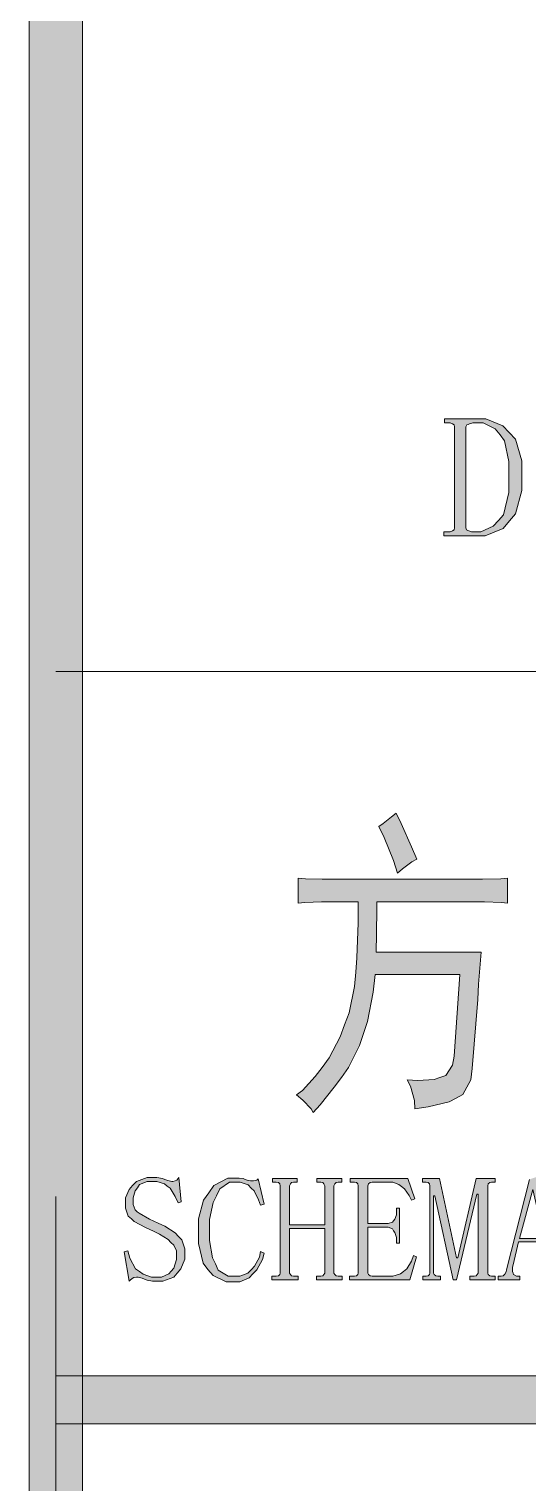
# Model space of a CAD drawing. Header units: millimetres. Extents: x 0 to 414, y 0 to 292.
# Drawn here: x 354.72 to 359.14, y 66.4 to 79.27 of the extents above; entities that cross this region are included whole.
import ezdxf

# ---------------------------------------------------------------- set-up
doc = ezdxf.new("R2010")
doc.units = ezdxf.units.MM

msp = doc.modelspace()

# ---------------------------------------------------------------- hatches: boundary and pattern name
h = msp.add_hatch(color=0)
h.dxf.hatch_style = 2
h.paths.add_polyline_path([(355.194306, 9.846028), (354.721583, 9.846028), (354.721583, 282.620861), (355.194306, 282.620861)])
h = msp.add_hatch(color=0)
h.paths.add_polyline_path([(358.48925, 75.730806), (358.48925, 75.744917), (358.485722, 75.762556), (358.471611, 75.773139), (358.450444, 75.780194), (358.436333, 75.780194), (358.401056, 75.780194), (358.401056, 75.815472), (358.672694, 75.815472), (358.764417, 75.815472), (358.916111, 75.7555), (358.972556, 75.695528), (359.029, 75.635556), (359.085444, 75.445056), (359.085444, 75.318056), (359.085444, 75.180472), (359.029, 74.975861), (358.976083, 74.912361), (358.919639, 74.845333), (358.760889, 74.781833), (358.655056, 74.781833), (358.394, 74.781833), (358.394, 74.817111), (358.436333, 74.817111), (358.450444, 74.817111), (358.471611, 74.824167), (358.485722, 74.83475), (358.48925, 74.852389), (358.48925, 74.8665)])
h.paths.add_polyline_path([(358.969028, 75.307472), (358.969028, 75.438), (358.930222, 75.621444), (358.891417, 75.674361), (358.849083, 75.727278), (358.74325, 75.780194), (358.672694, 75.780194), (358.651528, 75.780194), (358.619778, 75.773139), (358.609194, 75.766083), (358.598611, 75.762556), (358.588028, 75.744917), (358.588028, 75.730806), (358.588028, 74.8665), (358.588028, 74.852389), (358.595083, 74.83475), (358.605667, 74.827694), (358.61625, 74.824167), (358.637417, 74.817111), (358.655056, 74.817111), (358.722083, 74.817111), (358.831444, 74.8665), (358.877306, 74.915889), (358.923167, 74.965278), (358.969028, 75.162833)])
h = msp.add_hatch(color=0)
h.dxf.hatch_style = 2
h.paths.add_polyline_path([(357.984778, 71.793806), (357.9495, 71.906694), (357.864833, 72.111306), (357.818972, 72.206556), (357.857778, 72.234778), (357.931861, 72.29475), (357.970667, 72.3265), (358.016528, 72.234778), (358.10825, 72.026639), (358.154111, 71.917278), (358.111778, 71.896111), (358.027111, 71.832611)])
h = msp.add_hatch(color=0)
h.dxf.hatch_style = 2
h.paths.add_polyline_path([(357.102833, 71.751472), (357.169861, 71.744417), (357.318028, 71.740889), (357.395639, 71.740889), (358.633889, 71.740889), (358.736194, 71.740889), (358.898472, 71.744417), (358.958444, 71.751472), (358.958444, 71.529222), (358.905528, 71.536278), (358.753833, 71.539806), (358.658583, 71.539806), (357.801333, 71.539806), (357.801333, 71.479833), (357.797806, 71.257583), (357.794278, 71.095306), (358.725611, 71.095306), (358.718556, 71.02475), (358.700917, 70.813083), (358.693861, 70.6755), (358.644472, 70.065194), (358.633889, 69.966417), (358.563333, 69.835889), (358.503361, 69.804139), (358.439861, 69.772389), (358.256417, 69.726528), (358.136472, 69.708889), (358.132944, 69.782972), (358.097667, 69.909972), (358.069444, 69.966417), (358.164694, 69.959361), (358.309333, 69.969944), (358.358722, 69.987583), (358.411639, 70.005222), (358.471611, 70.096944), (358.485722, 70.174556), (358.535111, 70.89775), (357.787222, 70.89775), (357.769583, 70.742528), (357.716667, 70.481472), (357.681389, 70.375639), (357.646111, 70.269806), (357.550861, 70.075778), (357.487361, 69.987583), (357.423861, 69.899389), (357.300389, 69.744167), (357.236889, 69.677139), (357.21925, 69.708889), (357.145167, 69.7865), (357.088722, 69.832361), (357.141639, 69.871167), (357.254528, 69.994639), (357.318028, 70.075778), (357.378, 70.160444), (357.476778, 70.347417), (357.515583, 70.45325), (357.554389, 70.559083), (357.603778, 70.791917), (357.614361, 70.918917), (357.624944, 71.045917), (357.635528, 71.356361), (357.635528, 71.539806), (357.402694, 71.539806), (357.310972, 71.539806), (357.162806, 71.536278), (357.102833, 71.529222)])
h = msp.add_hatch(color=0)
h.dxf.hatch_style = 2
h.paths.add_polyline_path([(355.82225, 68.625861), (355.751694, 68.657611), (355.652917, 68.710528), (355.628222, 68.735222), (355.6, 68.759917), (355.575306, 68.830472), (355.575306, 68.879861), (355.575306, 68.922194), (355.607056, 68.996278), (355.638806, 69.031556), (355.674083, 69.066833), (355.765806, 69.102111), (355.825778, 69.102111), (355.854, 69.102111), (355.903389, 69.091528), (355.924556, 69.084472), (355.94925, 69.073889), (355.984528, 69.066833), (355.995111, 69.066833), (356.016278, 69.070361), (356.030389, 69.077417), (356.040972, 69.091528), (356.048028, 69.102111), (356.069194, 68.886917), (356.040972, 68.876333), (356.016278, 68.932778), (355.970417, 69.006861), (355.945722, 69.0245), (355.921028, 69.045667), (355.854, 69.066833), (355.815194, 69.066833), (355.765806, 69.066833), (355.698778, 69.038611), (355.681139, 69.010389), (355.659972, 68.982167), (355.642333, 68.922194), (355.642333, 68.890444), (355.642333, 68.862222), (355.659972, 68.816361), (355.677611, 68.798722), (355.69525, 68.784611), (355.786972, 68.731694), (355.864583, 68.696417), (355.924556, 68.671722), (356.016278, 68.61175), (356.0445, 68.58), (356.072722, 68.54825), (356.100944, 68.470639), (356.100944, 68.424778), (356.100944, 68.378917), (356.065667, 68.29425), (356.033917, 68.255444), (356.002167, 68.220167), (355.906917, 68.184889), (355.843417, 68.184889), (355.815194, 68.184889), (355.765806, 68.191944), (355.744639, 68.202528), (355.723472, 68.209583), (355.688194, 68.220167), (355.674083, 68.220167), (355.649389, 68.216639), (355.635278, 68.206056), (355.617639, 68.191944), (355.607056, 68.184889), (355.564722, 68.442417), (355.596472, 68.453), (355.614111, 68.385972), (355.6635, 68.29425), (355.698778, 68.269556), (355.730528, 68.244861), (355.804611, 68.220167), (355.846944, 68.220167), (355.892806, 68.220167), (355.959833, 68.248389), (355.981, 68.273083), (356.002167, 68.297778), (356.026861, 68.375389), (356.026861, 68.424778), (356.026861, 68.453), (356.002167, 68.502389), (355.977472, 68.527083), (355.952778, 68.551778), (355.875167, 68.601167)])
h = msp.add_hatch(color=0)
h.paths.add_polyline_path([(359.290056, 68.530611), (359.053694, 68.530611), (359.007833, 68.329528), (359.000778, 68.308361), (359.000778, 68.269556), (359.007833, 68.255444), (359.011361, 68.241333), (359.036056, 68.227222), (359.053694, 68.227222), (359.067806, 68.227222), (359.067806, 68.195472), (358.873778, 68.195472), (358.873778, 68.227222), (358.891417, 68.227222), (358.902, 68.227222), (358.919639, 68.23075), (358.93375, 68.244861), (358.944333, 68.266028), (358.947861, 68.283667), (359.152472, 69.084472), (359.233611, 69.112694), (359.431167, 68.283667), (359.438222, 68.266028), (359.448806, 68.244861), (359.466444, 68.23075), (359.484083, 68.227222), (359.494667, 68.227222), (359.508778, 68.227222), (359.508778, 68.195472), (359.283, 68.195472), (359.283, 68.227222), (359.304167, 68.227222), (359.321806, 68.227222), (359.339444, 68.234278), (359.3465, 68.244861), (359.3465, 68.280139), (359.342972, 68.297778)])
h.paths.add_polyline_path([(359.180694, 68.996278), (359.064278, 68.562361), (359.283, 68.562361)])
h = msp.add_hatch(color=0)
h.dxf.hatch_style = 2
h.paths.add_polyline_path([(356.538389, 68.177833), (356.467833, 68.177833), (356.351417, 68.234278), (356.305556, 68.287194), (356.263222, 68.343639), (356.220889, 68.5165), (356.220889, 68.636444), (356.220889, 68.735222), (356.26675, 68.901028), (356.312611, 68.964528), (356.358472, 69.031556), (356.481944, 69.095056), (356.559556, 69.095056), (356.580722, 69.095056), (356.616, 69.091528), (356.633639, 69.084472), (356.651278, 69.077417), (356.683028, 69.070361), (356.697139, 69.070361), (356.707722, 69.070361), (356.725361, 69.073889), (356.739472, 69.077417), (356.750056, 69.088), (356.802972, 68.86575), (356.771222, 68.855167), (356.753583, 68.904556), (356.714778, 68.982167), (356.686556, 69.006861), (356.661861, 69.035083), (356.591306, 69.059778), (356.548972, 69.059778), (356.496056, 69.059778), (356.411389, 68.999806), (356.379639, 68.939833), (356.351417, 68.879861), (356.319667, 68.728167), (356.319667, 68.639972), (356.319667, 68.544722), (356.344361, 68.3895), (356.372583, 68.336583), (356.397278, 68.280139), (356.485472, 68.227222), (356.545444, 68.227222), (356.587778, 68.227222), (356.658333, 68.255444), (356.690083, 68.287194), (356.718306, 68.315417), (356.760639, 68.396556), (356.771222, 68.445944), (356.802972, 68.431833), (356.788861, 68.375389), (356.739472, 68.283667), (356.704194, 68.248389), (356.668917, 68.213111), (356.587778, 68.177833)])
h = msp.add_hatch(color=0)
h.dxf.hatch_style = 2
h.paths.add_polyline_path([(357.420333, 68.266028), (357.420333, 68.255444), (357.427389, 68.241333), (357.4415, 68.23075), (357.459139, 68.227222), (357.469722, 68.227222), (357.494417, 68.227222), (357.494417, 68.195472), (357.265111, 68.195472), (357.265111, 68.227222), (357.289806, 68.227222), (357.303917, 68.227222), (357.321556, 68.23075), (357.332139, 68.241333), (357.339194, 68.255444), (357.339194, 68.266028), (357.339194, 68.650556), (357.02875, 68.650556), (357.02875, 68.266028), (357.02875, 68.255444), (357.035806, 68.241333), (357.046389, 68.23075), (357.064028, 68.227222), (357.074611, 68.227222), (357.102833, 68.227222), (357.102833, 68.195472), (356.87, 68.195472), (356.87, 68.227222), (356.898222, 68.227222), (356.908806, 68.227222), (356.929972, 68.23075), (356.940556, 68.241333), (356.944083, 68.255444), (356.944083, 68.266028), (356.944083, 69.017444), (356.944083, 69.028028), (356.940556, 69.045667), (356.929972, 69.05625), (356.908806, 69.059778), (356.898222, 69.059778), (356.877056, 69.059778), (356.877056, 69.091528), (357.095778, 69.091528), (357.095778, 69.059778), (357.074611, 69.059778), (357.064028, 69.059778), (357.046389, 69.05625), (357.035806, 69.045667), (357.02875, 69.028028), (357.02875, 69.017444), (357.02875, 68.682306), (357.339194, 68.682306), (357.339194, 69.017444), (357.339194, 69.028028), (357.332139, 69.045667), (357.321556, 69.05625), (357.303917, 69.059778), (357.289806, 69.059778), (357.268639, 69.059778), (357.268639, 69.091528), (357.490889, 69.091528), (357.490889, 69.059778), (357.469722, 69.059778), (357.459139, 69.059778), (357.4415, 69.05625), (357.427389, 69.045667), (357.420333, 69.028028), (357.420333, 69.017444)])
h = msp.add_hatch(color=0)
h.dxf.hatch_style = 2
h.paths.add_polyline_path([(357.564972, 69.059778), (357.564972, 69.091528), (358.0765, 69.091528), (358.136472, 68.911611), (358.10825, 68.901028), (358.087083, 68.943361), (358.04475, 68.999806), (358.020056, 69.020972), (357.995361, 69.038611), (357.942444, 69.059778), (357.914222, 69.059778), (357.769583, 69.059778), (357.759, 69.059778), (357.741361, 69.05625), (357.72725, 69.045667), (357.720194, 69.028028), (357.720194, 69.017444), (357.720194, 68.692889), (357.871889, 68.692889), (357.900111, 68.692889), (357.938917, 68.707), (357.9495, 68.717583), (357.960083, 68.731694), (357.974194, 68.7705), (357.974194, 68.798722), (357.974194, 68.830472), (358.002417, 68.830472), (358.002417, 68.520028), (357.974194, 68.520028), (357.974194, 68.541194), (357.974194, 68.569417), (357.960083, 68.615278), (357.9495, 68.629389), (357.938917, 68.647028), (357.900111, 68.661139), (357.871889, 68.661139), (357.720194, 68.661139), (357.720194, 68.266028), (357.720194, 68.255444), (357.72725, 68.241333), (357.741361, 68.23075), (357.759, 68.227222), (357.769583, 68.227222), (357.903639, 68.227222), (357.942444, 68.227222), (358.009472, 68.248389), (358.037694, 68.269556), (358.065917, 68.29425), (358.10825, 68.361278), (358.125889, 68.410667), (358.150583, 68.400083), (358.094139, 68.195472), (357.557917, 68.195472), (357.557917, 68.227222), (357.589667, 68.227222), (357.603778, 68.227222), (357.621417, 68.23075), (357.632, 68.241333), (357.635528, 68.255444), (357.635528, 68.266028), (357.635528, 69.017444), (357.635528, 69.028028), (357.632, 69.045667), (357.621417, 69.05625), (357.603778, 69.059778), (357.589667, 69.059778)])
h = msp.add_hatch(color=0)
h.dxf.hatch_style = 2
h.paths.add_polyline_path([(358.782056, 68.266028), (358.782056, 68.255444), (358.785583, 68.241333), (358.799694, 68.23075), (358.817333, 68.227222), (358.827917, 68.227222), (358.849083, 68.227222), (358.849083, 68.195472), (358.623306, 68.195472), (358.623306, 68.227222), (358.648, 68.227222), (358.662111, 68.227222), (358.67975, 68.23075), (358.690333, 68.241333), (358.697389, 68.255444), (358.697389, 68.266028), (358.697389, 68.953944), (358.686806, 68.953944), (358.506889, 68.195472), (358.475139, 68.195472), (358.312861, 68.939833), (358.302278, 68.939833), (358.302278, 68.266028), (358.302278, 68.255444), (358.309333, 68.241333), (358.323444, 68.23075), (358.341083, 68.227222), (358.351667, 68.227222), (358.365778, 68.227222), (358.365778, 68.195472), (358.207028, 68.195472), (358.207028, 68.227222), (358.224667, 68.227222), (358.238778, 68.227222), (358.256417, 68.23075), (358.267, 68.241333), (358.270528, 68.255444), (358.270528, 68.266028), (358.270528, 69.017444), (358.270528, 69.028028), (358.267, 69.045667), (358.256417, 69.05625), (358.238778, 69.059778), (358.224667, 69.059778), (358.2035, 69.059778), (358.2035, 69.091528), (358.355194, 69.091528), (358.506889, 68.3895), (358.517472, 68.3895), (358.67975, 69.091528), (358.849083, 69.091528), (358.849083, 69.059778), (358.827917, 69.059778), (358.817333, 69.059778), (358.799694, 69.05625), (358.785583, 69.045667), (358.782056, 69.028028), (358.782056, 69.017444)])
h = msp.add_hatch(color=0)
h.dxf.hatch_style = 2
h.paths.add_polyline_path([(354.957944, 66.921944), (354.957944, 67.345278), (404.237472, 67.345278), (404.237472, 66.921944)])

# ---------------------------------------------------------------- linework, layer by layer
at = {"color": 0, "lineweight": 0}
for points in [[(355.194306, 9.846028), (354.721583, 9.846028), (354.721583, 282.620861), (355.194306, 282.620861)], [(358.48925, 75.730806), (358.48925, 75.744917), (358.485722, 75.762556), (358.471611, 75.773139), (358.450444, 75.780194), (358.436333, 75.780194), (358.401056, 75.780194), (358.401056, 75.815472), (358.672694, 75.815472), (358.764417, 75.815472), (358.916111, 75.7555), (358.972556, 75.695528), (359.029, 75.635556), (359.085444, 75.445056), (359.085444, 75.318056), (359.085444, 75.180472), (359.029, 74.975861), (358.976083, 74.912361), (358.919639, 74.845333), (358.760889, 74.781833), (358.655056, 74.781833), (358.394, 74.781833), (358.394, 74.817111), (358.436333, 74.817111), (358.450444, 74.817111), (358.471611, 74.824167), (358.485722, 74.83475), (358.48925, 74.852389), (358.48925, 74.8665)], [(358.969028, 75.307472), (358.969028, 75.438), (358.930222, 75.621444), (358.891417, 75.674361), (358.849083, 75.727278), (358.74325, 75.780194), (358.672694, 75.780194), (358.651528, 75.780194), (358.619778, 75.773139), (358.609194, 75.766083), (358.598611, 75.762556), (358.588028, 75.744917), (358.588028, 75.730806), (358.588028, 74.8665), (358.588028, 74.852389), (358.595083, 74.83475), (358.605667, 74.827694), (358.61625, 74.824167), (358.637417, 74.817111), (358.655056, 74.817111), (358.722083, 74.817111), (358.831444, 74.8665), (358.877306, 74.915889), (358.923167, 74.965278), (358.969028, 75.162833)], [(357.984778, 71.793806), (357.9495, 71.906694), (357.864833, 72.111306), (357.818972, 72.206556), (357.857778, 72.234778), (357.931861, 72.29475), (357.970667, 72.3265), (358.016528, 72.234778), (358.10825, 72.026639), (358.154111, 71.917278), (358.111778, 71.896111), (358.027111, 71.832611)], [(357.102833, 71.751472), (357.169861, 71.744417), (357.318028, 71.740889), (357.395639, 71.740889), (358.633889, 71.740889), (358.736194, 71.740889), (358.898472, 71.744417), (358.958444, 71.751472), (358.958444, 71.529222), (358.905528, 71.536278), (358.753833, 71.539806), (358.658583, 71.539806), (357.801333, 71.539806), (357.801333, 71.479833), (357.797806, 71.257583), (357.794278, 71.095306), (358.725611, 71.095306), (358.718556, 71.02475), (358.700917, 70.813083), (358.693861, 70.6755), (358.644472, 70.065194), (358.633889, 69.966417), (358.563333, 69.835889), (358.503361, 69.804139), (358.439861, 69.772389), (358.256417, 69.726528), (358.136472, 69.708889), (358.132944, 69.782972), (358.097667, 69.909972), (358.069444, 69.966417), (358.164694, 69.959361), (358.309333, 69.969944), (358.358722, 69.987583), (358.411639, 70.005222), (358.471611, 70.096944), (358.485722, 70.174556), (358.535111, 70.89775), (357.787222, 70.89775), (357.769583, 70.742528), (357.716667, 70.481472), (357.681389, 70.375639), (357.646111, 70.269806), (357.550861, 70.075778), (357.487361, 69.987583), (357.423861, 69.899389), (357.300389, 69.744167), (357.236889, 69.677139), (357.21925, 69.708889), (357.145167, 69.7865), (357.088722, 69.832361), (357.141639, 69.871167), (357.254528, 69.994639), (357.318028, 70.075778), (357.378, 70.160444), (357.476778, 70.347417), (357.515583, 70.45325), (357.554389, 70.559083), (357.603778, 70.791917), (357.614361, 70.918917), (357.624944, 71.045917), (357.635528, 71.356361), (357.635528, 71.539806), (357.402694, 71.539806), (357.310972, 71.539806), (357.162806, 71.536278), (357.102833, 71.529222)], [(355.82225, 68.625861), (355.751694, 68.657611), (355.652917, 68.710528), (355.628222, 68.735222), (355.6, 68.759917), (355.575306, 68.830472), (355.575306, 68.879861), (355.575306, 68.922194), (355.607056, 68.996278), (355.638806, 69.031556), (355.674083, 69.066833), (355.765806, 69.102111), (355.825778, 69.102111), (355.854, 69.102111), (355.903389, 69.091528), (355.924556, 69.084472), (355.94925, 69.073889), (355.984528, 69.066833), (355.995111, 69.066833), (356.016278, 69.070361), (356.030389, 69.077417), (356.040972, 69.091528), (356.048028, 69.102111), (356.069194, 68.886917), (356.040972, 68.876333), (356.016278, 68.932778), (355.970417, 69.006861), (355.945722, 69.0245), (355.921028, 69.045667), (355.854, 69.066833), (355.815194, 69.066833), (355.765806, 69.066833), (355.698778, 69.038611), (355.681139, 69.010389), (355.659972, 68.982167), (355.642333, 68.922194), (355.642333, 68.890444), (355.642333, 68.862222), (355.659972, 68.816361), (355.677611, 68.798722), (355.69525, 68.784611), (355.786972, 68.731694), (355.864583, 68.696417), (355.924556, 68.671722), (356.016278, 68.61175), (356.0445, 68.58), (356.072722, 68.54825), (356.100944, 68.470639), (356.100944, 68.424778), (356.100944, 68.378917), (356.065667, 68.29425), (356.033917, 68.255444), (356.002167, 68.220167), (355.906917, 68.184889), (355.843417, 68.184889), (355.815194, 68.184889), (355.765806, 68.191944), (355.744639, 68.202528), (355.723472, 68.209583), (355.688194, 68.220167), (355.674083, 68.220167), (355.649389, 68.216639), (355.635278, 68.206056), (355.617639, 68.191944), (355.607056, 68.184889), (355.564722, 68.442417), (355.596472, 68.453), (355.614111, 68.385972), (355.6635, 68.29425), (355.698778, 68.269556), (355.730528, 68.244861), (355.804611, 68.220167), (355.846944, 68.220167), (355.892806, 68.220167), (355.959833, 68.248389), (355.981, 68.273083), (356.002167, 68.297778), (356.026861, 68.375389), (356.026861, 68.424778), (356.026861, 68.453), (356.002167, 68.502389), (355.977472, 68.527083), (355.952778, 68.551778), (355.875167, 68.601167)], [(356.538389, 68.177833), (356.467833, 68.177833), (356.351417, 68.234278), (356.305556, 68.287194), (356.263222, 68.343639), (356.220889, 68.5165), (356.220889, 68.636444), (356.220889, 68.735222), (356.26675, 68.901028), (356.312611, 68.964528), (356.358472, 69.031556), (356.481944, 69.095056), (356.559556, 69.095056), (356.580722, 69.095056), (356.616, 69.091528), (356.633639, 69.084472), (356.651278, 69.077417), (356.683028, 69.070361), (356.697139, 69.070361), (356.707722, 69.070361), (356.725361, 69.073889), (356.739472, 69.077417), (356.750056, 69.088), (356.802972, 68.86575), (356.771222, 68.855167), (356.753583, 68.904556), (356.714778, 68.982167), (356.686556, 69.006861), (356.661861, 69.035083), (356.591306, 69.059778), (356.548972, 69.059778), (356.496056, 69.059778), (356.411389, 68.999806), (356.379639, 68.939833), (356.351417, 68.879861), (356.319667, 68.728167), (356.319667, 68.639972), (356.319667, 68.544722), (356.344361, 68.3895), (356.372583, 68.336583), (356.397278, 68.280139), (356.485472, 68.227222), (356.545444, 68.227222), (356.587778, 68.227222), (356.658333, 68.255444), (356.690083, 68.287194), (356.718306, 68.315417), (356.760639, 68.396556), (356.771222, 68.445944), (356.802972, 68.431833), (356.788861, 68.375389), (356.739472, 68.283667), (356.704194, 68.248389), (356.668917, 68.213111), (356.587778, 68.177833)], [(357.420333, 68.266028), (357.420333, 68.255444), (357.427389, 68.241333), (357.4415, 68.23075), (357.459139, 68.227222), (357.469722, 68.227222), (357.494417, 68.227222), (357.494417, 68.195472), (357.265111, 68.195472), (357.265111, 68.227222), (357.289806, 68.227222), (357.303917, 68.227222), (357.321556, 68.23075), (357.332139, 68.241333), (357.339194, 68.255444), (357.339194, 68.266028), (357.339194, 68.650556), (357.02875, 68.650556), (357.02875, 68.266028), (357.02875, 68.255444), (357.035806, 68.241333), (357.046389, 68.23075), (357.064028, 68.227222), (357.074611, 68.227222), (357.102833, 68.227222), (357.102833, 68.195472), (356.87, 68.195472), (356.87, 68.227222), (356.898222, 68.227222), (356.908806, 68.227222), (356.929972, 68.23075), (356.940556, 68.241333), (356.944083, 68.255444), (356.944083, 68.266028), (356.944083, 69.017444), (356.944083, 69.028028), (356.940556, 69.045667), (356.929972, 69.05625), (356.908806, 69.059778), (356.898222, 69.059778), (356.877056, 69.059778), (356.877056, 69.091528), (357.095778, 69.091528), (357.095778, 69.059778), (357.074611, 69.059778), (357.064028, 69.059778), (357.046389, 69.05625), (357.035806, 69.045667), (357.02875, 69.028028), (357.02875, 69.017444), (357.02875, 68.682306), (357.339194, 68.682306), (357.339194, 69.017444), (357.339194, 69.028028), (357.332139, 69.045667), (357.321556, 69.05625), (357.303917, 69.059778), (357.289806, 69.059778), (357.268639, 69.059778), (357.268639, 69.091528), (357.490889, 69.091528), (357.490889, 69.059778), (357.469722, 69.059778), (357.459139, 69.059778), (357.4415, 69.05625), (357.427389, 69.045667), (357.420333, 69.028028), (357.420333, 69.017444)], [(357.564972, 69.059778), (357.564972, 69.091528), (358.0765, 69.091528), (358.136472, 68.911611), (358.10825, 68.901028), (358.087083, 68.943361), (358.04475, 68.999806), (358.020056, 69.020972), (357.995361, 69.038611), (357.942444, 69.059778), (357.914222, 69.059778), (357.769583, 69.059778), (357.759, 69.059778), (357.741361, 69.05625), (357.72725, 69.045667), (357.720194, 69.028028), (357.720194, 69.017444), (357.720194, 68.692889), (357.871889, 68.692889), (357.900111, 68.692889), (357.938917, 68.707), (357.9495, 68.717583), (357.960083, 68.731694), (357.974194, 68.7705), (357.974194, 68.798722), (357.974194, 68.830472), (358.002417, 68.830472), (358.002417, 68.520028), (357.974194, 68.520028), (357.974194, 68.541194), (357.974194, 68.569417), (357.960083, 68.615278), (357.9495, 68.629389), (357.938917, 68.647028), (357.900111, 68.661139), (357.871889, 68.661139), (357.720194, 68.661139), (357.720194, 68.266028), (357.720194, 68.255444), (357.72725, 68.241333), (357.741361, 68.23075), (357.759, 68.227222), (357.769583, 68.227222), (357.903639, 68.227222), (357.942444, 68.227222), (358.009472, 68.248389), (358.037694, 68.269556), (358.065917, 68.29425), (358.10825, 68.361278), (358.125889, 68.410667), (358.150583, 68.400083), (358.094139, 68.195472), (357.557917, 68.195472), (357.557917, 68.227222), (357.589667, 68.227222), (357.603778, 68.227222), (357.621417, 68.23075), (357.632, 68.241333), (357.635528, 68.255444), (357.635528, 68.266028), (357.635528, 69.017444), (357.635528, 69.028028), (357.632, 69.045667), (357.621417, 69.05625), (357.603778, 69.059778), (357.589667, 69.059778)], [(358.782056, 68.266028), (358.782056, 68.255444), (358.785583, 68.241333), (358.799694, 68.23075), (358.817333, 68.227222), (358.827917, 68.227222), (358.849083, 68.227222), (358.849083, 68.195472), (358.623306, 68.195472), (358.623306, 68.227222), (358.648, 68.227222), (358.662111, 68.227222), (358.67975, 68.23075), (358.690333, 68.241333), (358.697389, 68.255444), (358.697389, 68.266028), (358.697389, 68.953944), (358.686806, 68.953944), (358.506889, 68.195472), (358.475139, 68.195472), (358.312861, 68.939833), (358.302278, 68.939833), (358.302278, 68.266028), (358.302278, 68.255444), (358.309333, 68.241333), (358.323444, 68.23075), (358.341083, 68.227222), (358.351667, 68.227222), (358.365778, 68.227222), (358.365778, 68.195472), (358.207028, 68.195472), (358.207028, 68.227222), (358.224667, 68.227222), (358.238778, 68.227222), (358.256417, 68.23075), (358.267, 68.241333), (358.270528, 68.255444), (358.270528, 68.266028), (358.270528, 69.017444), (358.270528, 69.028028), (358.267, 69.045667), (358.256417, 69.05625), (358.238778, 69.059778), (358.224667, 69.059778), (358.2035, 69.059778), (358.2035, 69.091528), (358.355194, 69.091528), (358.506889, 68.3895), (358.517472, 68.3895), (358.67975, 69.091528), (358.849083, 69.091528), (358.849083, 69.059778), (358.827917, 69.059778), (358.817333, 69.059778), (358.799694, 69.05625), (358.785583, 69.045667), (358.782056, 69.028028), (358.782056, 69.017444)], [(359.180694, 68.996278), (359.064278, 68.562361), (359.283, 68.562361)], [(354.957944, 66.921944), (354.957944, 67.345278), (404.237472, 67.345278), (404.237472, 66.921944)]]:
    msp.add_lwpolyline(points, close=True, dxfattribs=at)
for points in [[(354.957944, 73.578861), (404.237472, 73.578861)], [(359.290056, 68.530611), (359.053694, 68.530611), (359.007833, 68.329528), (359.000778, 68.308361), (359.000778, 68.269556), (359.007833, 68.255444), (359.011361, 68.241333), (359.036056, 68.227222), (359.053694, 68.227222), (359.067806, 68.227222), (359.067806, 68.195472), (358.873778, 68.195472), (358.873778, 68.227222), (358.891417, 68.227222), (358.902, 68.227222), (358.919639, 68.23075), (358.93375, 68.244861), (358.944333, 68.266028), (358.947861, 68.283667), (359.152472, 69.084472)], [(354.957944, 9.846028), (354.957944, 68.932778)]]:
    msp.add_lwpolyline(points, dxfattribs=at)

doc.saveas('drawing.dxf')
